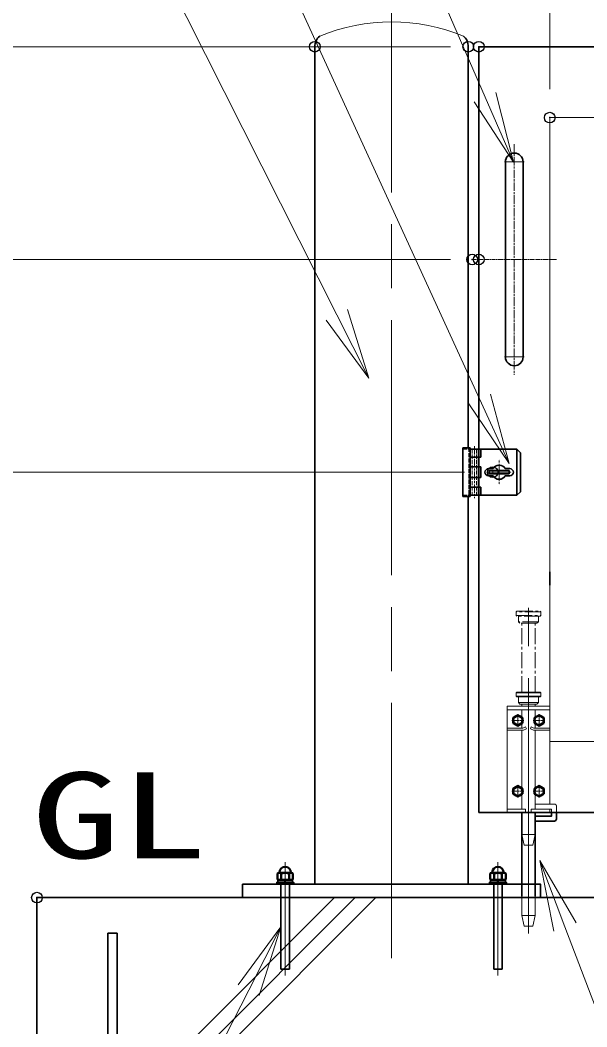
# Model space of a CAD drawing. Units: millimetres, scale not verified. Extents: x -11880 to 11880, y -8400 to 8400.
# Drawn here: x 747 to 1546, y -836 to 584 of the extents above; entities that cross this region are included whole.
import ezdxf
from ezdxf.enums import TextEntityAlignment as Align

# ---------------------------------------------------------------- set-up
doc = ezdxf.new("R2010")
doc.units = ezdxf.units.MM
doc.header["$LTSCALE"] = 30
doc.header["$PDMODE"] = 32
doc.header["$PDSIZE"] = 15
for name, pattern in [('DASHED', [7.5, 6, -1.5]), ('USER1', [18, 12, -1.5, 3, -1.5]), ('USER2', [9, 6, -0.75, 1.5, -0.75]), ('USER3', [1.125, 0.75, -0.125, 0.125, -0.125])]:
    doc.linetypes.add(name, pattern=pattern)
for name, color, linetype, lineweight in [('0-1_外形線', 7, 'Continuous', 35), ('0-2_軸線', 200, 'USER1', 15), ('0-3_細線', 2, 'Continuous', 35), ('0-4_寸法線', 4, 'Continuous', 18), ('0-5_0', 7, 'Continuous', 18), ('0-7_隠れ線', 140, 'DASHED', 18), ('0-D_AM_0N', 7, 'Continuous', 50), ('0-F_AM_7N', 6, 'USER2', 18), ('1-0_想像線', 112, 'USER3', 15), ('1-2_ハッチング', 253, 'Continuous', 13)]:
    doc.layers.add(name, color=color, linetype=linetype, lineweight=lineweight)
doc.layers.add('0-6_Defpoints', color=7, linetype='Continuous')
doc.layers.add('1-1_文字2', color=254, linetype='Continuous')
doc.styles.add('ＭＳ ゴシック', font='')
doc.styles.get('ＭＳ ゴシック').set_extended_font_data('MS Gothic')

# ---------------------------------------------------------------- blocks, each defined once
blk = doc.blocks.new('A$C130E4F3B')
at = {"layer": '0-1_外形線'}
for p, q in [((-375, -4125), (-375, 4125)), ((375, 4125), (375, -4125))]:
    blk.add_line(p, q, dxfattribs=at)
for centre, start, end in [((0, 4125), 0, 180), ((0, -4125), 180, 0)]:
    blk.add_arc(centre, 375, start, end, dxfattribs=at)
at = {"layer": '0-2_軸線'}
for p, q in [((0, 4877.9), (0, -4877.9)), ((0, 4125), (-412.5, 4125)), ((0, 4125), (412.5, 4125)), ((0, -4125), (-412.5, -4125)), ((0, -4125), (412.5, -4125))]:
    blk.add_line(p, q, dxfattribs=at)
at = {"layer": '0-2_軸線', "linetype": 'USER2'}
blk.add_line((-1779.7, 0), (1779.7, 0), dxfattribs=at)
blk = doc.blocks.new('U140')
at = {"layer": '0-D_AM_0N'}
blk.add_lwpolyline([(645, 3787.4), (450, 3674.8), (255, 3787.4), (255, 4012.6), (450, 4125.2), (645, 4012.6)], close=True, dxfattribs=at)
blk.add_circle((450, 3900), 195, dxfattribs=at)
blk.add_circle((450, 3900), 195, dxfattribs=at)
at = {"layer": '0-F_AM_7N'}
for p, q in [((697.7, 3900), (202.3, 3900)), ((450, 4147.7), (450, 3652.3))]:
    blk.add_line(p, q, dxfattribs=at)
blk = doc.blocks.new('U141')
at = {"layer": '0-D_AM_0N'}
blk.add_lwpolyline([(-255, 3787.4), (-450, 3674.8), (-645, 3787.4), (-645, 4012.6), (-450, 4125.2), (-255, 4012.6)], close=True, dxfattribs=at)
blk.add_circle((-450, 3900), 195, dxfattribs=at)
blk.add_circle((-450, 3900), 195, dxfattribs=at)
at = {"layer": '0-F_AM_7N'}
for p, q in [((-202.3, 3900), (-697.7, 3900)), ((-450, 4147.7), (-450, 3652.3))]:
    blk.add_line(p, q, dxfattribs=at)
blk = doc.blocks.new('U142')
at = {"layer": '0-D_AM_0N'}
blk.add_lwpolyline([(645, 787.4), (450, 674.8), (255, 787.4), (255, 1012.6), (450, 1125.2), (645, 1012.6)], close=True, dxfattribs=at)
blk.add_circle((450, 900), 195, dxfattribs=at)
blk.add_circle((450, 900), 195, dxfattribs=at)
at = {"layer": '0-F_AM_7N'}
for p, q in [((697.7, 900), (202.3, 900)), ((450, 1147.7), (450, 652.3))]:
    blk.add_line(p, q, dxfattribs=at)
blk = doc.blocks.new('U143')
at = {"layer": '0-D_AM_0N'}
blk.add_lwpolyline([(-255, 787.4), (-450, 674.8), (-645, 787.4), (-645, 1012.6), (-450, 1125.2), (-255, 1012.6)], close=True, dxfattribs=at)
blk.add_circle((-450, 900), 195, dxfattribs=at)
blk.add_circle((-450, 900), 195, dxfattribs=at)
at = {"layer": '0-F_AM_7N'}
for p, q in [((-202.3, 900), (-697.7, 900)), ((-450, 1147.7), (-450, 652.3))]:
    blk.add_line(p, q, dxfattribs=at)
blk = doc.blocks.new('S289')
at = {"layer": '0-4_寸法線'}
for points in [[(8256841.2, 81755881.8), (8225454, 81755881.8), (8195105.2, 81835409.5), (8194035.6, 81838212.4)], [(8195572.3, 81835587.8), (8194035.6, 81838212.4), (8194638, 81835231.2)]]:
    blk.add_lwpolyline(points, dxfattribs=at)
blk = doc.blocks.new('S295')
at = {"layer": '0-4_寸法線'}
for points in [[(8122026, 81912200.6), (8173602, 81912200.6), (8191726.2, 81870515.5), (8192922.4, 81867764.3)], [(8191267.7, 81870316.1), (8192922.4, 81867764.3), (8192184.7, 81870714.8)]]:
    blk.add_lwpolyline(points, dxfattribs=at)
blk = doc.blocks.new('S296')
at = {"layer": '0-4_寸法線'}
for points in [[(8134726.8, 81896834), (8173602, 81896834), (8191493.3, 81857744.1), (8192741.8, 81855016.2)], [(8191038.7, 81857536), (8192741.8, 81855016.2), (8191948, 81857952.2)]]:
    blk.add_lwpolyline(points, dxfattribs=at)
blk = doc.blocks.new('PROFSP00NL0D66')
at = {"layer": '0-1_外形線'}
for p, q in [((0, 210), (0, 0)), ((0, 16.5), (112.2, 33)), ((0, -210), (0, 0)), ((0, -16.5), (112.2, 0)), ((13.2, 315), (13.2, 18.4)), ((99, 315), (99, 31.1)), ((112.2, 210), (112.2, 0)), ((112.2, -210), (112.2, 0)), ((13.2, -315), (13.2, -14.6)), ((99, -315), (99, -1.9))]:
    blk.add_line(p, q, dxfattribs=at)
for points in [[(56.1, 315), (13.2, 315), (4.2, 306), (0, 210)], [(112.2, 210), (108, 306), (99, 315), (56.1, 315)], [(56.1, -315), (13.2, -315), (4.2, -306), (0, -210)], [(112.2, -210), (108, -306), (99, -315), (56.1, -315)]]:
    blk.add_lwpolyline(points, dxfattribs=at)
blk = doc.blocks.new('PROFSP00NKH4S6')
at = {"layer": '0-1_外形線'}
blk.add_lwpolyline([(0, -360), (75, -360), (75, 360), (0, 360)], close=True, dxfattribs=at)
blk = doc.blocks.new('U307')
at = {"layer": '0-D_AM_0N'}
for p, q in [((8182940.7, 81837671), (8182984.9, 81837696.5)), ((8182940.7, 81837422), (8182940.7, 81837671)), ((8182984.9, 81837696.5), (8183029.9, 81837696.5)), ((8183029.9, 81837696.5), (8183029.9, 81837711.5)), ((8183029.9, 81837696.5), (8183509.9, 81837696.5)), ((8183105.3, 81837422), (8183105.3, 81837671)), ((8183434.5, 81837422), (8183434.5, 81837671)), ((8183509.9, 81837711.5), (8183509.9, 81837696.5)), ((8183509.9, 81837696.5), (8183554.9, 81837696.5)), ((8183599.1, 81837671), (8183554.9, 81837696.5)), ((8183599.1, 81837422), (8183599.1, 81837671)), ((8182940.7, 81837422), (8182984.9, 81837396.5)), ((8182984.9, 81837396.5), (8183554.9, 81837396.5)), ((8183599.1, 81837422), (8183554.9, 81837396.5))]:
    blk.add_line(p, q, dxfattribs=at)
for centre, radius, start, end in [((8183269.9, 81837711.5), 240, 0, 180), ((8183023, 81837551), 145.5, 55.56153, 115.56153), ((8183269.9, 81837152.7), 543.8, 72.38303, 107.61697), ((8183516.8, 81837551), 145.5, 64.43847, 124.43847), ((8183023, 81837542), 145.5, 244.43847, 304.43847), ((8183269.9, 81837940.3), 543.8, 252.38303, 287.61697), ((8183516.8, 81837542), 145.5, 235.56153, 295.56153)]:
    blk.add_arc(centre, radius, start, end, dxfattribs=at)
at = {"layer": '0-F_AM_7N'}
blk.add_line((8183269.9, 81837368.7), (8183269.9, 81837979.2), dxfattribs=at)
blk = doc.blocks.new('PRCIRCLE')
at = {"layer": '0-5_0'}
blk.add_line((-30, 0), (30, 0), dxfattribs=at)
blk = doc.blocks.new('fhfhsfhshs')
at = {"layer": '0-1_外形線'}
blk.add_line((-856.2, -975), (-856.2, 975), dxfattribs=at)
blk.add_line((-856.2, -975), (-856.2, 975), dxfattribs=at)
at = {"layer": '0-2_軸線'}
for p, q in [((-1050, 1105.8), (-1050, -1105.8)), ((0, 0), (0, 541.4)), ((0, 0), (-541.4, 0)), ((0, 0), (541.4, 0)), ((0, 0), (0, -541.4))]:
    blk.add_line(p, q, dxfattribs=at)
at = {"layer": '0-3_細線'}
for p, q in [((-1536.3, -1035), (-1536.3, 1035)), ((-1536.3, 1035), (-1230, 1035)), ((-1230, 1035), (-1230, -1035)), ((-1230, 975), (-870, 975)), ((-870, 975), (750, 975)), ((-870, 975), (-870, -975)), ((-780, 975), (-780, 630)), ((750, 975), (900, 825)), ((750, 975), (750, -975)), ((-780, 630), (-1230, 630)), ((900, 825), (900, -825)), ((-780, 225), (-1230, 225)), ((-780, 225), (-780, -225)), ((-450, 150), (-259.8, 150)), ((-420, -75), (-420, 75)), ((-420, 75), (420, 75)), ((259.8, 150), (450, 150)), ((420, 75), (420, -75)), ((-780, -225), (-1230, -225)), ((-450, -150), (-259.8, -150)), ((420, -75), (-420, -75)), ((259.8, -150), (450, -150)), ((-1230, -630), (-780, -630)), ((-780, -630), (-780, -975)), ((900, -825), (750, -975)), ((-1230, -1035), (-1536.3, -1035)), ((-870, -975), (-1230, -975)), ((750, -975), (-870, -975))]:
    blk.add_line(p, q, dxfattribs=at)
for centre, radius, start, end in [((-450, 0), 150, 90, 270), ((0, 0), 300, 30, 150), ((450, 0), 150, 270, 90), ((0, 0), 300, 210, 330)]:
    blk.add_arc(centre, radius, start, end, dxfattribs=at)
at = {"layer": '0-7_隠れ線'}
for p, q in [((-1536.3, 975), (-1230, 975)), ((-1290, 1035), (-1290, -1035)), ((-1140, 975), (-1140, -975)), ((-960, 975), (-960, -975)), ((-1536.3, -975), (-1230, -975))]:
    blk.add_line(p, q, dxfattribs=at)
at = {"layer": '0-7_隠れ線', "xscale": 12.5, "yscale": 12.5}
blk.add_blockref('PRCIRCLE', (0, 0), dxfattribs=at)
blk = doc.blocks.new('S297')
at = {"layer": '0-4_寸法線'}
for points in [[(8138337.5, 81881774.6), (8175139.1, 81881774.6), (8185455.1, 81861306.8), (8186805.3, 81858627.8)], [(8185008.6, 81861081.7), (8186805.3, 81858627.8), (8185901.5, 81861531.8)]]:
    blk.add_lwpolyline(points, dxfattribs=at)
blk = doc.blocks.new('S298')
at = {"layer": '0-4_寸法線'}
for points in [[(8106579.5, 81797519.4), (8163742.7, 81797519.4), (8181725.6, 81832737.4), (8183089.9, 81835409.3)], [(8182170.9, 81832510.1), (8183089.9, 81835409.3), (8181280.3, 81832964.8)]]:
    blk.add_lwpolyline(points, dxfattribs=at)
blk = doc.blocks.new('sfsgfdsgdh')
at = {"layer": '0-1_外形線'}
blk.add_lwpolyline([(-15000, 0), (15000, 0), (15000, -33000), (-15000, -33000)], close=True, dxfattribs=at)
at = {"layer": '0-3_細線'}
for p, q in [((-12000, -29610), (-12000, -1500)), ((-12000, -1500), (-11610, -1500)), ((-11610, -1500), (-11610, -29610))]:
    blk.add_line(p, q, dxfattribs=at)
at = {"layer": '1-2_ハッチング'}
for p, q in [((-15000, -12590.4), (-2409.6, 0)), ((-15000, -13460.4), (-1539.6, 0)), ((-15000, -14330.4), (-669.6, 0))]:
    blk.add_line(p, q, dxfattribs=at)
blk = doc.blocks.new('U312')
at = {"layer": '0-D_AM_0N'}
for p, q in [((8191940.7, 81837671), (8191984.9, 81837696.5)), ((8191940.7, 81837422), (8191940.7, 81837671)), ((8191984.9, 81837696.5), (8192029.9, 81837696.5)), ((8192029.9, 81837696.5), (8192029.9, 81837711.5)), ((8192029.9, 81837696.5), (8192509.9, 81837696.5)), ((8192105.3, 81837422), (8192105.3, 81837671)), ((8192434.5, 81837422), (8192434.5, 81837671)), ((8192509.9, 81837711.5), (8192509.9, 81837696.5)), ((8192509.9, 81837696.5), (8192554.9, 81837696.5)), ((8192599.1, 81837671), (8192554.9, 81837696.5)), ((8192599.1, 81837422), (8192599.1, 81837671)), ((8191940.7, 81837422), (8191984.9, 81837396.5)), ((8191984.9, 81837396.5), (8192554.9, 81837396.5)), ((8192599.1, 81837422), (8192554.9, 81837396.5))]:
    blk.add_line(p, q, dxfattribs=at)
for centre, radius, start, end in [((8192269.9, 81837711.5), 240, 0, 180), ((8192023, 81837551), 145.5, 55.56153, 115.56153), ((8192269.9, 81837152.7), 543.8, 72.38303, 107.61697), ((8192516.8, 81837551), 145.5, 64.43847, 124.43847), ((8192023, 81837542), 145.5, 244.43847, 304.43847), ((8192269.9, 81837940.3), 543.8, 252.38303, 287.61697), ((8192516.8, 81837542), 145.5, 235.56153, 295.56153)]:
    blk.add_arc(centre, radius, start, end, dxfattribs=at)
at = {"layer": '0-F_AM_7N'}
blk.add_line((8192269.9, 81837368.7), (8192269.9, 81837979.2), dxfattribs=at)

msp = doc.modelspace()

# ---------------------------------------------------------------- linework, layer by layer
at = {"layer": '0-1_外形線'}
for p, q in [((1162.73, -634.37), (1162.73, 546.63)), ((1379.03, 546.63), (1379.03, -18.87)), ((4393.88, 546.63), (1393.88, 546.63)), ((1393.88, -20.87), (1393.88, 546.63)), ((1379.03, -87.87), (1379.03, -634.37)), ((1393.88, -533.37), (1393.88, -85.87)), ((1493.88, -193.87), (1493.88, -212.87)), ((1393.88, -533.37), (4393.88, -533.37)), ((1454.38, -533.37), (1454.38, -651.37)), ((1473.38, -533.37), (1473.38, -651.37)), ((1503.38, -533.37), (1503.38, -542.37)), ((1500.38, -545.37), (1473.38, -545.37)), ((770.88, -653.37), (5023.88, -653.37))]:
    msp.add_line(p, q, dxfattribs=at)
msp.add_lwpolyline([(1496.38, -533.37), (1496.38, -538.37), (1473.38, -538.37)], dxfattribs=at)
msp.add_lwpolyline([(1060.88, -653.37), (1480.88, -653.37), (1480.88, -634.37), (1060.88, -634.37)], close=True, dxfattribs=at)
for centre, radius, start, end in [((1182.73, 546.63), 20, 131.40962, 180), ((1359.03, 546.63), 20, 0, 48.59038), ((1500.38, -542.37), 3, 270, 0)]:
    msp.add_arc(centre, radius, start, end, dxfattribs=at)
at = {"layer": '0-2_軸線'}
for p, q in [((1270.88, 701.2), (1270.88, -772.95)), ((1463.88, -703.79), (1463.88, -244.72)), ((1120.88, -603.48), (1120.88, -763.23)), ((1420.88, -603.48), (1420.88, -763.23))]:
    msp.add_line(p, q, dxfattribs=at)
at = {"layer": '0-3_細線'}
for p, q in [((1126.88, -634.37), (1114.88, -634.37)), ((1114.88, -634.37), (1114.88, -754.37)), ((1126.88, -754.37), (1126.88, -634.37)), ((1414.88, -634.37), (1414.88, -754.37)), ((1426.88, -634.37), (1414.88, -634.37)), ((1426.88, -754.37), (1426.88, -634.37)), ((1114.88, -754.37), (1126.88, -754.37)), ((1414.88, -754.37), (1426.88, -754.37))]:
    msp.add_line(p, q, dxfattribs=at)
at = {"layer": '0-4_寸法線'}
for p, q in [((1493.88, 486.63), (1493.88, 1905.19)), ((1493.88, 486.63), (1493.88, 1905.19)), ((1353.88, 546.63), (-648.71, 546.63)), ((1353.88, 546.63), (-341.51, 546.63)), ((1353.88, 246.63), (-341.51, 246.63)), ((1344.55, 246.63), (-341.51, 246.63)), ((1373.48, -53.37), (-25.4, -53.37))]:
    msp.add_line(p, q, dxfattribs=at)
at = {"layer": '0-5_0'}
for p, q in [((1493.88, -193.87), (1493.88, 446.63)), ((1493.88, 446.63), (4293.88, 446.63))]:
    msp.add_line(p, q, dxfattribs=at)
msp.add_lwpolyline([(4293.88, 446.63), (4293.88, -433.37), (1493.88, -433.37), (1493.88, -212.87)], dxfattribs=at)
msp.add_arc((1270.88, 314.68), 266.94, 67.67999, 112.32001, dxfattribs=at)
at = {"layer": '0-6_Defpoints'}
for p in [(1162.73, 546.63), (1379.03, 546.63), (1393.88, 546.63), (1393.88, 546.63), (1493.88, 446.63), (1384.55, 246.63), (1393.88, 246.63), (1413.48, -53.37), (770.88, -653.37)]:
    msp.add_point(p, dxfattribs=at)
at = {"layer": '0-7_隠れ線'}
for p, q in [((1447.38, -363.37), (1446.38, -364.37)), ((1446.38, -369.37), (1446.38, -364.37)), ((1481.38, -364.37), (1446.38, -364.37)), ((1447.38, -363.37), (1480.38, -363.37)), ((1480.38, -363.37), (1481.38, -364.37)), ((1481.38, -369.37), (1481.38, -364.37)), ((1447.38, -370.37), (1446.38, -369.37)), ((1446.38, -369.37), (1481.38, -369.37)), ((1480.38, -370.37), (1447.38, -370.37)), ((1449.88, -378.37), (1449.88, -370.37)), ((1449.88, -378.37), (1451.88, -380.37)), ((1477.88, -378.37), (1449.88, -378.37)), ((1475.88, -380.37), (1451.88, -380.37)), ((1454.38, -383.37), (1454.38, -380.37)), ((1473.38, -380.37), (1473.38, -383.37)), ((1477.88, -378.37), (1475.88, -380.37)), ((1477.88, -378.37), (1477.88, -370.37)), ((1481.38, -369.37), (1480.38, -370.37)), ((1433.88, -383.37), (1493.88, -383.37)), ((1433.88, -533.37), (1433.88, -383.37)), ((1493.88, -388.37), (1433.88, -388.37)), ((1454.38, -388.37), (1454.38, -414.37)), ((1473.38, -388.37), (1473.38, -399.04)), ((1493.88, -383.37), (1493.88, -521.37)), ((1473.38, -407.7), (1473.38, -414.37)), ((1433.88, -414.37), (1456.11, -414.37)), ((1433.88, -417.37), (1456.82, -417.37)), ((1454.38, -417.37), (1454.38, -528.37)), ((1459.9, -412.48), (1456.11, -414.37)), ((1461.24, -415.16), (1456.82, -417.37)), ((1459.9, -412.48), (1461.24, -415.16)), ((1467.85, -412.48), (1466.51, -415.16)), ((1466.51, -415.16), (1470.93, -417.37)), ((1471.64, -414.37), (1467.85, -412.48)), ((1470.93, -417.37), (1493.88, -417.37)), ((1493.88, -414.37), (1471.64, -414.37)), ((1473.38, -417.37), (1473.38, -528.37)), ((1473.38, -521.37), (1500.38, -521.37)), ((1503.38, -524.37), (1503.38, -533.37)), ((1459.88, -528.37), (1433.88, -528.37)), ((1459.88, -533.37), (1433.88, -533.37)), ((1459.88, -528.37), (1459.88, -533.37)), ((1467.88, -533.37), (1459.88, -533.37)), ((1493.88, -528.37), (1467.88, -528.37)), ((1467.88, -528.37), (1467.88, -533.37)), ((1493.88, -533.37), (1467.88, -533.37)), ((1493.88, -528.37), (1493.88, -533.37)), ((1457.88, -579.37), (1454.38, -564.37)), ((1473.38, -564.37), (1454.38, -564.37)), ((1469.88, -579.37), (1473.38, -564.37)), ((1469.88, -579.37), (1457.88, -579.37)), ((1454.38, -678.37), (1454.38, -651.37)), ((1473.38, -651.37), (1473.38, -678.37)), ((1457.88, -693.37), (1454.38, -678.37)), ((1473.38, -678.37), (1454.38, -678.37)), ((1469.88, -693.37), (1473.38, -678.37)), ((1469.88, -693.37), (1457.88, -693.37))]:
    msp.add_line(p, q, dxfattribs=at)
msp.add_lwpolyline([(1473.38, -528.37), (1496.38, -528.37), (1496.38, -533.37)], dxfattribs=at)
msp.add_arc((1500.38, -524.37), 3, 0, 90, dxfattribs=at)
at = {"layer": '1-0_想像線'}
for p, q in [((1447.38, -249.37), (1446.38, -250.37)), ((1446.38, -255.37), (1446.38, -250.37)), ((1481.38, -250.37), (1446.38, -250.37)), ((1447.38, -256.37), (1446.38, -255.37)), ((1446.38, -255.37), (1481.38, -255.37)), ((1447.38, -249.37), (1480.38, -249.37)), ((1480.38, -249.37), (1481.38, -250.37)), ((1481.38, -255.37), (1480.38, -256.37)), ((1481.38, -255.37), (1481.38, -250.37)), ((1480.38, -256.37), (1447.38, -256.37)), ((1449.88, -264.37), (1449.88, -256.37)), ((1449.88, -264.37), (1451.88, -266.37)), ((1477.88, -264.37), (1449.88, -264.37)), ((1475.88, -266.37), (1451.88, -266.37)), ((1454.38, -363.37), (1454.38, -266.37)), ((1473.38, -363.37), (1473.38, -266.37)), ((1477.88, -264.37), (1475.88, -266.37)), ((1477.88, -264.37), (1477.88, -256.37))]:
    msp.add_line(p, q, dxfattribs=at)

# ---------------------------------------------------------------- block references
at = {"layer": '0-1_外形線', "xscale": 0.03333333, "yscale": 0.03333333}
for name, p in [('A$C130E4F3B', (1443.88, 246.63)), ('fhfhsfhshs', (1422.57, -53.37)), ('sfsgfdsgdh', (1270.88, -653.37))]:
    msp.add_blockref(name, p, dxfattribs=at)
at = {"layer": '0-4_寸法線', "xscale": 0.03333333, "yscale": 0.03333333}
for name in ['S295', 'S296', 'S297', 'S289', 'S298']:
    msp.add_blockref(name, (-271654.79, -2728541.35), dxfattribs=at)
at = {"layer": '0-5_0', "xscale": 0.03333333, "yscale": 0.03333333, "rotation": 90}
for name, p in [('PROFSP00NKH4S6', (1120.88, -634.37)), ('PROFSP00NL0D66', (1120.88, -631.87)), ('PROFSP00NKH4S6', (1420.88, -634.37)), ('PROFSP00NL0D66', (1420.88, -631.87))]:
    msp.add_blockref(name, p, dxfattribs=at)
at = {"layer": '0-D_AM_0N', "xscale": 0.03333333, "yscale": 0.03333333}
for name, p in [('U141', (1463.88, -533.37)), ('U140', (1463.88, -533.37)), ('U143', (1463.88, -533.37)), ('U142', (1463.88, -533.37)), ('U307', (-271654.79, -2728541.35)), ('U312', (-271654.79, -2728541.35))]:
    msp.add_blockref(name, p, dxfattribs=at)

# ---------------------------------------------------------------- texts
at = {"layer": '1-1_文字2', "style": 'ＭＳ ゴシック', "width": 1.5}
msp.add_text('GL', height=121.2, dxfattribs=at).set_placement((763.68, -634.21), align=Align.BOTTOM_LEFT)

doc.saveas('drawing.dxf')
